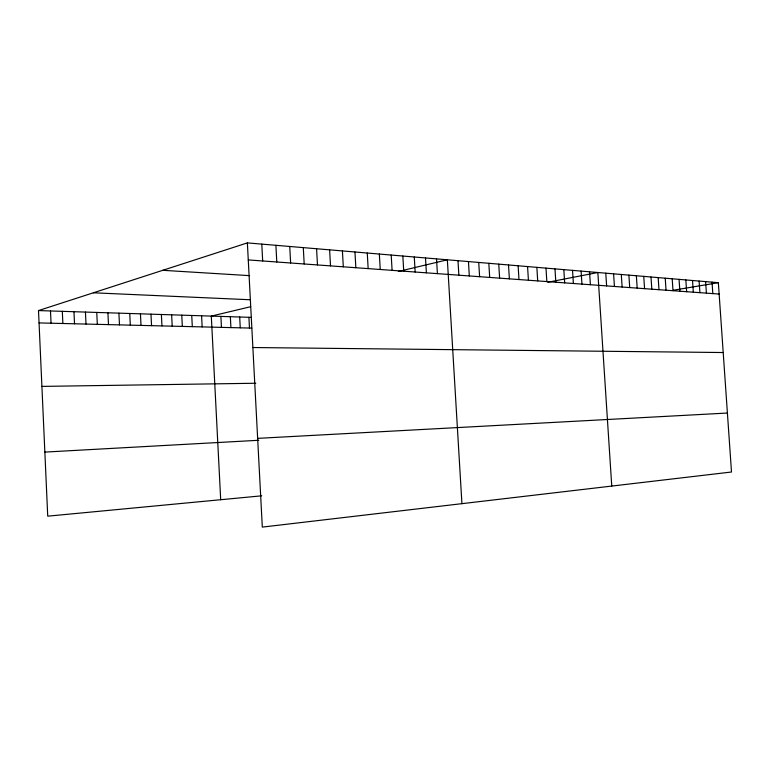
<?xml version="1.0" encoding="UTF-8"?>
<svg xmlns="http://www.w3.org/2000/svg" width="770" height="770" viewBox="0 0 770 770"><rect width="100%" height="100%" fill="white"/><g stroke="black" fill="none" stroke-linecap="round" stroke-linejoin="round"><path stroke-width="1.16" d="M261.704 495.822L47.73 516.169L38.5 310.57L247.372 242.897L718.352 282.686L731.5 472.01L262.31 527.104L247.372 242.897M250.673 306.71L211.307 316.104L220.692 499.72M398.311 271.492L447.351 259.798L461.923 503.667M547.778 282.253L597.847 272.513L611.755 486.072M673.182 290.242L718.352 282.686M44.852 452.096L258.787 440.267M257.652 438.361L727.409 413.038M41.907 386.396L255.784 383.248M252.878 347.53L723.203 352.535M39.058 322.919L251.752 328.107M38.5 310.57L251.184 317.375M93.391 292.793L250.154 299.751M162.788 270.308L249.576 275.641M248.267 259.923L719.141 294.063M712.029 282.157L712.818 293.611M705.609 281.618L706.408 293.139M699.112 281.06L699.911 292.667M692.519 280.511L693.318 292.196M685.839 279.943L686.638 291.714M679.063 279.375L679.872 291.214M672.191 278.788L672.999 290.723M665.232 278.201L666.04 290.213M658.167 277.604L658.985 289.703M651.006 276.998L651.815 289.183M643.739 276.382L644.557 288.654M636.366 275.766L637.185 288.124M628.888 275.131L629.706 287.585M621.294 274.486L622.122 287.027M613.594 273.841L614.422 286.469M605.778 273.177L606.616 285.911M589.541 271.81L590.378 284.727M581.1 271.098L581.947 284.12M572.534 270.366L573.38 283.495M563.823 269.635L564.67 282.869M554.978 268.884L555.825 282.224M545.988 268.124L546.835 281.57M536.854 267.354L537.701 280.906M527.566 266.574L528.422 280.232M518.123 265.775L518.98 279.548M508.518 264.957L509.374 278.856M498.758 264.139L499.615 278.143M488.825 263.302L489.691 277.431M478.728 262.445L479.594 276.7M468.449 261.579L469.315 275.949M457.996 260.693L458.862 275.188M436.523 258.874L437.399 273.639M425.502 257.95L426.378 272.84M414.279 256.997L415.155 272.022M402.845 256.035L403.73 271.194M391.208 255.053L392.094 270.347M379.35 254.052L380.236 269.49M367.271 253.032L368.156 268.614M354.96 251.983L355.846 267.719M342.419 250.924L343.305 266.815M329.627 249.846L330.513 265.881M316.586 248.749L317.481 264.938M303.293 247.622L304.189 263.975M289.732 246.477L290.627 262.994M275.901 245.303L276.786 261.993M261.781 244.119L262.676 260.963M248.912 317.307L249.47 328.058M239.691 317.009L240.259 327.828M230.355 316.711L230.913 327.606M220.894 316.412L221.452 327.375M201.586 315.787L202.154 326.904M191.74 315.479L192.308 326.663M181.758 315.161L182.326 326.413M171.643 314.834L172.201 326.172M161.382 314.507L161.95 325.922M150.987 314.17L151.546 325.662M140.448 313.833L141.006 325.412M129.755 313.496L130.313 325.152M118.907 313.149L119.475 324.882M107.916 312.793L108.474 324.613M96.76 312.437L97.318 324.343M85.441 312.071L85.999 324.064M73.968 311.706L74.526 323.785M62.312 311.34L62.87 323.506M50.493 310.955L51.051 323.217"/></g></svg>
